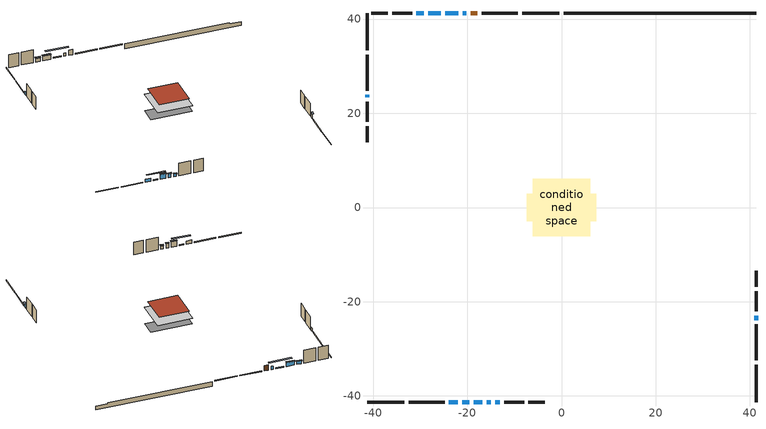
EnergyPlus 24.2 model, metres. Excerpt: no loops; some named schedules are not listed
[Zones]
conditioned space
 floor outside (Floor1 construction): -2.36,-2.36 -2.36,2.36 2.36,2.36 2.36,-2.36 z0.46
 floor adiabatic (AdiabaticFloorConstruction): -6.11,-6.11 -6.11,6.11 6.11,6.11 6.11,-6.11 z2.9
 floor foundation (Slab1 construction): -7.33,-2.88 -7.33,2.88 7.33,2.88 7.33,-2.88 z-1.31
 wall outside (RimJoist1 construction): -0.48,41.29 -8.37,41.29 / -41.29,-41.29 -33.4,-41.29 / -41.29,41.29 -41.29,33.4 / 41.29,-41.29 41.29,-33.4 z0.46:0.76
 wall outside (RimJoist2 construction): -9.3,41.29 -16.95,41.29 / -32.48,-41.29 -24.82,-41.29 / -41.29,32.48 -41.29,24.82 / 41.29,-32.48 41.29,-24.82 z0.46:0.76
 wall outside (AdiabaticWallConstruction 1): -17.88,41.29 -19.3,41.29 z0.46:2.49
 wall outside (AdiabaticWallConstruction): -20.22,41.29 -20.99,41.29 / -23.89,-41.29 -22.03,-41.29 / -41.29,23.89 -41.29,23.38 / -14.04,-41.29 -13.13,-41.29 z0.46:1.68; -21.92,41.29 -24.66,41.29 / -21.1,-41.29 -19.57,-41.29 z0.46:0.87; 41.29,-23.89 41.29,-22.97 / -25.59,41.29 -28.33,41.29 / -15.89,-41.29 -14.97,-41.29 z0.46:2.14; -18.64,-41.29 -16.81,-41.29 z0.46:2.49; -29.26,41.29 -30.79,41.29 z0.46:1.78
 wall outside (Wall1 construction): -31.71,41.29 -35.96,41.29 / -12.2,-41.29 -7.95,-41.29 / -41.29,22.45 -41.29,18.2 / 41.29,-22.05 41.29,-17.8 z0.46:5.34
 wall outside (Wall2 construction): -36.89,41.29 -40.36,41.29 / -7.02,-41.29 -3.55,-41.29 / -41.29,17.27 -41.29,13.8 / 41.29,-16.87 41.29,-13.4 z0.46:5.34
 wall foundation (FoundationWall1 construction): 0.45,41.29,-1.31 0.45,41.29,0.46 37.21,41.29,0.46 37.21,41.29,0.04 41.29,41.29,0.04 41.29,41.29,-1.31
 window (WindowConstruction 8): -20.23,41.29 -20.99,41.29 z0.46:1.68
 window (WindowConstruction 6): -23.89,-41.29 -22.03,-41.29 z0.46:1.68
 window (WindowConstruction 7): -41.29,23.89 -41.29,23.38 z0.46:1.68
 window (WindowConstruction 9): -21.92,41.29 -24.66,41.29 z0.46:0.87
 window (WindowConstruction 10): -21.1,-41.29 -19.57,-41.29 z0.46:0.87
 window (WindowConstruction): 41.29,-23.89 41.29,-22.98 z0.46:2.14
 window (WindowConstruction 1): -25.59,41.29 -28.33,41.29 z0.46:2.14
 window (WindowConstruction 2): -18.64,-41.29 -16.81,-41.29 z0.46:2.49
 window (WindowConstruction 3): -15.89,-41.29 -14.97,-41.29 z0.46:2.14
 window (WindowConstruction 4): -14.04,-41.29 -13.13,-41.29 z0.46:1.68
 window (WindowConstruction 5): -29.26,41.29 -30.78,41.29 z0.46:1.78
 door (Door): -17.88,41.29 -19.3,41.29 z0.46:2.49
 ceiling adiabatic (AdiabaticFloorConstruction): 6.11,-6.11 6.11,6.11 -6.11,6.11 -6.11,-6.11 z2.9
 roof outside (Roof1 construction): -5.28,5.28 -5.28,-5.28 5.28,-5.28 5.28,5.28 z5.34
shading: -27.4,41.29 -19.18,41.29 -19.18,41.9 -27.4,41.9 z3.61; -16.98,-41.29 -23.69,-41.29 -23.69,-41.9 -16.98,-41.9 z3.46; 41.29,-22.83 41.29,-24.04 41.9,-24.04 41.9,-22.83 z2.29; -28.48,41.29 -25.44,41.29 -25.44,41.9 -28.48,41.9 z2.29; -16.66,-41.29 -18.79,-41.29 -18.79,-41.9 -16.66,-41.9 z2.64; -14.82,-41.29 -16.03,-41.29 -16.03,-41.9 -14.82,-41.9 z2.29; -12.98,-41.29 -14.19,-41.29 -14.19,-41.9 -12.98,-41.9 z1.83; -30.93,41.29 -29.11,41.29 -29.11,41.9 -30.93,41.9 z1.93
[Building]
Building 1: Terrain=Suburbs
[Site:Location]
Toronto City Centre_ON: Latitude {deg}=43.63; Longitude {deg}=-79.39; Time Zone {hr}=-5; Elevation {m}=77; Keep Site Location Information=Yes
[Site:GroundTemperature:Shallow]
5.01852, 3.26908, 3.12898, 3.95918, 7.29196, 10.6092, 13.4851, 15.3069, 15.4617, 13.9799, 11.1774, 7.9619
[Site:WaterMainsTemperature]
Calculation Method=Schedule; Temperature Schedule=mains temperature schedule
[Material] Roughness=Rough; Thermal Absorptance=0.9
Name | Thickness {m} | Conductivity {W/m-K} | Density {kg/m3} | Specific Heat {J/kg-K} | Solar Absorptance | Visible Absorptance
asphalt or fiberglass shingles | 0.00635 | 0.162714 | 1121.4 | 1465.45 | 0.4 | 0.4
concrete 4.0 in. | 0.1016 | 1.803125 | 2242.8 | 837.4 | 0.7 | 0.7
concrete 8.0 in. | 0.2032 | 1.803125 | 2242.8 | 837.4 | 0.7 | 0.7
door material | 0.04445 | 0.053851 | 512.64 | 1214.23 | 0.7 | 0.7
exterior vertical ins | 0.029547 | 0.029427 | 32.04 | 1214.23 | 0.7 | 0.7
floor covering | 0.0127 | 0.0433444 | 54.468 | 1339.84 | 0.6 | 0.6
floor rigid ins; roof rigid ins | 0.051816 | 0.029427 | 32.04 | 1214.23 | 0.7 | 0.7
floor rigid ins 1; wall rigid ins | 0.512978 | 0.029427 | 32.04 | 1214.23 | 0.7 | 0.7
floor stud and cavity | 0.1397 | 0.578275 | 92.3553 | 1139.71 | 0.7 | 0.7
floor stud and cavity 1 | 0.1397 | 1.75129 | 37.0049 | 1207.88 | 0.7 | 0.7
furniture material conditioned space 1 | 0.1524 | 0.115458 | 640.8 | 1214.23 | 0.6 | 0.6
gypsum board | 0.0127 | 0.160291 | 801 | 837.4 | 0.6 | 0.6
gypsum board 1 | 0.0127 | 0.160291 | 801 | 837.4 | 0.7 | 0.7
osb sheathing 0.5 in. | 0.0127 | 0.115458 | 512.64 | 1214.23 | 0.7 | 0.7
osb sheathing 0.75 in. | 0.01905 | 0.115458 | 512.64 | 1214.23 | 0.7 | 0.7
osb sheathing 2.0 in. | 0.0508 | 0.115458 | 512.64 | 1214.23 | 0.7 | 0.7
rim joist stud and cavity | 0.0508 | 0.0451784 | 125.044 | 1163.47 | 0.6 | 0.6
rim joist stud and cavity 1 | 0.0508 | 0.0377331 | 125.044 | 1163.47 | 0.6 | 0.6
roof stud and cavity | 0.2032 | 0.237969 | 78.34581 | 1123.46 | 0.7 | 0.7
wall stud and cavity | 0.1397 | 0.0983129 | 139.0536 | 1170.24 | 0.7 | 0.7
wall stud and cavity 1 | 0.1397 | 0.116675 | 139.0536 | 1170.24 | 0.7 | 0.7
wall stud and cavity 2 | 0.0889 | 0.380278 | 52.3479 | 1209.89 | 0.7 | 0.7
wall stud and cavity 3 | 0.0889 | 0.391764 | 83.0341 | 1211.67 | 0.7 | 0.7
wood siding | 0.0254 | 0.102417 | 544.68 | 1172.36 | 0.4 | 0.4
wood siding 1; wood siding 2; wood siding 3 | 0.0254 | 0.102417 | 544.68 | 1172.36 | 0.7 | 0.7
[WindowMaterial:SimpleGlazingSystem]
Name | U-Factor {W/m2-K} | Solar Heat Gain Coefficient
WindowMaterial | 2.34047 | 0.53
WindowMaterial 1 | 2.87818 | 0.7
WindowMaterial 10 | 4.474264 | 0.47
WindowMaterial 2 | 2.29789 | 0.56
WindowMaterial 3 | 2.92474 | 0.66
WindowMaterial 4 | 2.41145 | 0.51
WindowMaterial 5 | 2.42848 | 0.5
WindowMaterial 6 | 2.41769 | 0.51
WindowMaterial 7 | 2.566456 | 0.44
WindowMaterial 8 | 4.91374 | 0.61
WindowMaterial 9 | 3.00537 | 0.6
[Construction]
AdiabaticFloorConstruction: floor stud and cavity 1, floor rigid ins 1, osb sheathing 0.75 in., floor covering
AdiabaticWallConstruction: wood siding 2, wall rigid ins, wall stud and cavity 2, gypsum board
AdiabaticWallConstruction 1: wood siding 3, wall rigid ins, wall stud and cavity 2, gypsum board
Door: door material
Floor1 construction: floor stud and cavity, floor rigid ins, osb sheathing 0.75 in., floor covering
FoundationWall1 construction: concrete 8.0 in., gypsum board 1
furniture construction conditioned space 1: furniture material conditioned space 1
PartitionWallConstruction: gypsum board, wall stud and cavity 3, gypsum board
RimJoist1 construction: wood siding 1, osb sheathing 2.0 in., rim joist stud and cavity
RimJoist2 construction: wood siding 1, osb sheathing 2.0 in., rim joist stud and cavity 1
Roof1 construction: asphalt or fiberglass shingles, roof rigid ins, osb sheathing 0.75 in., roof stud and cavity, gypsum board
Slab1 construction: concrete 4.0 in.
Wall1 construction: wood siding, osb sheathing 0.5 in., wall stud and cavity, gypsum board
Wall2 construction: wood siding, osb sheathing 0.5 in., wall stud and cavity 1, gypsum board
WindowConstruction: WindowMaterial
WindowConstruction 1: WindowMaterial 1
WindowConstruction 10: WindowMaterial 10
WindowConstruction 2: WindowMaterial 2
WindowConstruction 3: WindowMaterial 3
WindowConstruction 4: WindowMaterial 4
WindowConstruction 5: WindowMaterial 5
WindowConstruction 6: WindowMaterial 6
WindowConstruction 7: WindowMaterial 7
WindowConstruction 8: WindowMaterial 8
WindowConstruction 9: WindowMaterial 9
[Zone]
conditioned space: Multiplier=1; Volume {m3}=529; Part of Total Floor Area=Yes
[Space]
conditioned space 1: Zone=conditioned space; Volume {m3}=529
[SurfaceProperty:ExposedFoundationPerimeter]
Slab1: Exposed Perimeter Calculation Method=TotalExposedPerimeter; Total Exposed Perimeter {m}=40.844
[InternalMass] Zone or ZoneList=conditioned space; Space or SpaceList=conditioned space 1
Name | Construction | Surface Area {m2}
furniture mass conditioned space 1 | furniture construction conditioned space 1 | 102.376
partition wall mass | PartitionWallConstruction | 255.941
[Lights]
interior lighting: Zone or ZoneList or Space or SpaceList=conditioned space 1; Schedule=interior lighting schedule; Design Level Calculation Method=LightingLevel; Lighting Level {W}=343.2; Return Air Fraction=0; Fraction Radiant=0.6; Fraction Visible=0.2; Fraction Replaceable=1
[People]
occupants: Zone or ZoneList or Space or SpaceList=conditioned space 1; Number of People Schedule=occupants schedule; Number of People Calculation Method=People; Number of People=3; Fraction Radiant=0.314171; Sensible Heat Fraction=0.56303; Activity Level Schedule=occupants activity schedule; Carbon Dioxide Generation Rate {m3/s-W}=0; Enable ASHRAE 55 Comfort Warnings=No; Mean Radiant Temperature Calculation Type=EnclosureAveraged
[ElectricEquipment] Zone or ZoneList or Space or SpaceList=conditioned space 1; Design Level Calculation Method=EquipmentLevel
Name | Schedule | Design Level {W} | Fraction Latent | Fraction Radiant | Fraction Lost
clothes dryer | clothes dryer schedule | 140.772 | 0.015 | 0.081 | 0.85
clothes washer | clothes washer schedule | 32.1985 | 0.03 | 0.162 | 0.7
cooking range | cooking range schedule | 215.147 | 0.08 | 0.432 | 0.2
dishwasher | dishwasher schedule | 66.8632 | 0.3 | 0.18 | 0.4
fridge | fridge schedule | 72.9452 | 0 | 0.6 | 0
mech vent bath fan 0 | mech vent bath fan 0 schedule | 50.2 | 0 | 0 | 1
mech vent house fan | mech vent house fan schedule | 0 | 0 | 0 | 1
mech vent house fan cfis | mech vent house fan cfis schedule | 0 | 0 | 0 | 0
misc plug loads | misc plug loads schedule | 494.7 | 0.045 | 0.513 | 0.1
whole house fan | Always On Discrete | 0 | 0 | 0 | 1
[OtherEquipment] Zone or ZoneList or Space or SpaceList=conditioned space 1; Design Level Calculation Method=EquipmentLevel
Name | Fuel Type | Schedule | Design Level {W} | Fraction Latent | Fraction Radiant | Fraction Lost
clothes dryer 1 | Electricity | clothes dryer schedule | 0 | 0.015 | 0.081 | 0.85
cooking range 1 | Electricity | cooking range schedule | 0 | 0.08 | 0.432 | 0.2
general water use latent | None | general water use schedule | 62.594 | 1 | 0 | 0
general water use sensible | None | general water use schedule | -61.6891 | 0 | 0.6 | 0
mech vent house fan latent load | None | Always On Discrete | 0 | 1 | 0 | 0
mech vent house fan sensible load | None | Always On Discrete | 0 | 0 | 0 | 0
water heater energy adjustment1 | NaturalGas | Always On Discrete | 0.01 | 0 | 0 | 1
[ZoneInfiltration:DesignFlowRate] Zone or ZoneList or Space or SpaceList=conditioned space 1; Schedule=Always On Discrete; Design Flow Rate Calculation Method=Flow/Zone; Design Flow Rate {m3/s}=0
infil flow; natural vent flow; whole house fan flow
[AvailabilityManager:Scheduled]
central ac and furnace airloop Availability Manager: Schedule=Always On Discrete
[Foundation:Kiva]
Foundation Kiva 1: Initial Indoor Air Temperature {C}=18; Wall Height Above Grade {m}=0.460004; Wall Depth Below Slab {m}=0.2032; Custom Block Material Name 1=exterior vertical ins; Custom Block Depth 1 {m}=1.77; Custom Block X Position 1 {m}=0.2159; Custom Block Z Position 1 {m}=0
[Foundation:Kiva:Settings]
Soil Conductivity {W/m-K}=0.849921; Soil Density {kg/m3}=1842.3; Soil Specific Heat {J/kg-K}=418.7; Ground Solar Absorptivity=0.9; Ground Thermal Absorptivity=0.9; Ground Surface Roughness {m}=0.03; Far-Field Width {m}=40; Deep-Ground Boundary Condition=ZeroFlux; Deep-Ground Depth {m}=40; Minimum Cell Dimension {m}=0.2; Maximum Cell Growth Coefficient=3; Simulation Timestep=Timestep
[Exterior:Lights]
exterior lighting: Schedule=exterior lighting schedule; Design Level {W}=75.6
[EnergyManagementSystem:GlobalVariable]
central_ac_and_furnace_airloop_Fan_RTF
infil_program_Qfan
infil_program_Qinf
natural_vent_program_Qnv
natural_vent_program_Qwhf
[EnergyManagementSystem:Sensor]
Name | Output:Variable or Output:Meter Index Key | Output:Variable or Output:Meter
airflow_gain | infil flow | Infiltration Sensible Heat Gain Energy
airflow_gain_1 | natural vent flow | Infiltration Sensible Heat Gain Energy
airflow_gain_2 | whole house fan flow | Infiltration Sensible Heat Gain Energy
airflow_loss | infil flow | Infiltration Sensible Heat Loss Energy
airflow_loss_1 | natural vent flow | Infiltration Sensible Heat Loss Energy
airflow_loss_2 | whole house fan flow | Infiltration Sensible Heat Loss Energy
clg_load_cond |  | Cooling:EnergyTransfer:Zone:CONDITIONED SPACE
clg_sp_s; clg_sp_s_1 | cooling setpoint | Schedule Value
clothes_dryer_exhaust_0_sch_s | clothes dryer exhaust 0 schedule | Schedule Value
cool_season | cooling season schedule | Schedule Value
htg_load_cond |  | Heating:EnergyTransfer:Zone:CONDITIONED SPACE
htg_sp_s; htg_sp_s_1 | heating setpoint | Schedule Value
ig_ee_conv | clothes dryer | Electric Equipment Convective Heating Energy
ig_ee_conv_2 | cooking range | Electric Equipment Convective Heating Energy
ig_ee_conv_4 | fridge | Electric Equipment Convective Heating Energy
ig_ee_conv_5 | misc plug loads | Electric Equipment Convective Heating Energy
ig_ee_conv_6 | whole house fan | Electric Equipment Convective Heating Energy
ig_ee_rad | clothes dryer | Electric Equipment Radiant Heating Energy
ig_ee_rad_2 | cooking range | Electric Equipment Radiant Heating Energy
ig_ee_rad_4 | fridge | Electric Equipment Radiant Heating Energy
ig_ee_rad_5 | misc plug loads | Electric Equipment Radiant Heating Energy
ig_ee_rad_6 | whole house fan | Electric Equipment Radiant Heating Energy
ig_lgt_conv | interior lighting | Lights Convective Heating Energy
ig_lgt_rad | interior lighting | Lights Radiant Heating Energy
ig_lgt_vis | interior lighting | Lights Visible Radiation Heating Energy
ig_oe_conv | clothes dryer 1 | Other Equipment Convective Heating Energy
ig_oe_conv_1 | cooking range 1 | Other Equipment Convective Heating Energy
ig_oe_conv_2 | general water use latent | Other Equipment Convective Heating Energy
ig_oe_conv_3 | general water use sensible | Other Equipment Convective Heating Energy
ig_oe_conv_4 | water heater energy adjustment1 | Other Equipment Convective Heating Energy
ig_oe_rad | clothes dryer 1 | Other Equipment Radiant Heating Energy
ig_oe_rad_1 | cooking range 1 | Other Equipment Radiant Heating Energy
ig_oe_rad_2 | general water use latent | Other Equipment Radiant Heating Energy
ig_oe_rad_3 | general water use sensible | Other Equipment Radiant Heating Energy
ig_oe_rad_4 | water heater energy adjustment1 | Other Equipment Radiant Heating Energy
ig_ppl_conv | occupants | People Convective Heating Energy
ig_ppl_rad | occupants | People Radiant Heating Energy
im_conv | furniture mass conditioned space 1 | Surface Inside Face Convection Heat Gain Energy
im_conv_1 | partition wall mass | Surface Inside Face Convection Heat Gain Energy
im_ig | furniture mass conditioned space 1 | Surface Inside Face Internal Gains Radiation Heat Gain Energy
im_ig_1 | partition wall mass | Surface Inside Face Internal Gains Radiation Heat Gain Energy
im_lgt | furniture mass conditioned space 1 | Surface Inside Face Lights Radiation Heat Gain Energy
im_lgt_1 | partition wall mass | Surface Inside Face Lights Radiation Heat Gain Energy
im_sol | furniture mass conditioned space 1 | Surface Inside Face Solar Radiation Heat Gain Energy
im_sol_1 | partition wall mass | Surface Inside Face Solar Radiation Heat Gain Energy
im_surf | furniture mass conditioned space 1 | Surface Inside Face Net Surface Thermal Radiation Heat Gain Energy
im_surf_1 | partition wall mass | Surface Inside Face Net Surface Thermal Radiation Heat Gain Energy
mech_vent_bath_fan_0_sch_s | mech vent bath fan 0 schedule | Schedule Value
mv_conv | mech vent bath fan 0 | Electric Equipment Convective Heating Energy
mv_conv_1 | mech vent house fan | Electric Equipment Convective Heating Energy
mv_conv_2 | mech vent house fan cfis | Electric Equipment Convective Heating Energy
mv_conv_3 | mech vent house fan latent load | Other Equipment Convective Heating Energy
mv_conv_4 | mech vent house fan sensible load | Other Equipment Convective Heating Energy
mv_rad | mech vent bath fan 0 | Electric Equipment Radiant Heating Energy
mv_rad_1 | mech vent house fan | Electric Equipment Radiant Heating Energy
mv_rad_2 | mech vent house fan cfis | Electric Equipment Radiant Heating Energy
mv_rad_3 | mech vent house fan latent load | Other Equipment Radiant Heating Energy
mv_rad_4 | mech vent house fan sensible load | Other Equipment Radiant Heating Energy
natural_vent_s | natural vent schedule | Schedule Value
out_pb_s |  | Site Outdoor Air Barometric Pressure
out_wt_s |  | Site Outdoor Air Humidity Ratio
site_vw_s |  | Site Wind Speed
ss_back_out | Window1 | Surface Window Shortwave from Zone Back Out Window Heat Transfer Rate
ss_back_out_1 | Window10 | Surface Window Shortwave from Zone Back Out Window Heat Transfer Rate
ss_back_out_10 | Window8 | Surface Window Shortwave from Zone Back Out Window Heat Transfer Rate
ss_back_out_2 | Window12 | Surface Window Shortwave from Zone Back Out Window Heat Transfer Rate
ss_back_out_3 | Window13 | Surface Window Shortwave from Zone Back Out Window Heat Transfer Rate
ss_back_out_4 | Window14 | Surface Window Shortwave from Zone Back Out Window Heat Transfer Rate
ss_back_out_5 | Window3 | Surface Window Shortwave from Zone Back Out Window Heat Transfer Rate
ss_back_out_6 | Window4 | Surface Window Shortwave from Zone Back Out Window Heat Transfer Rate
ss_back_out_7 | Window5 | Surface Window Shortwave from Zone Back Out Window Heat Transfer Rate
ss_back_out_8 | Window6 | Surface Window Shortwave from Zone Back Out Window Heat Transfer Rate
ss_back_out_9 | Window7 | Surface Window Shortwave from Zone Back Out Window Heat Transfer Rate
ss_conv | Door1 | Surface Inside Face Convection Heat Gain Energy
ss_conv_1 | Window1 | Surface Inside Face Convection Heat Gain Energy
ss_conv_10 | Window7 | Surface Inside Face Convection Heat Gain Energy
ss_conv_11 | Window8 | Surface Inside Face Convection Heat Gain Energy
ss_conv_2 | Window10 | Surface Inside Face Convection Heat Gain Energy
ss_conv_3 | Window12 | Surface Inside Face Convection Heat Gain Energy
ss_conv_4 | Window13 | Surface Inside Face Convection Heat Gain Energy
ss_conv_5 | Window14 | Surface Inside Face Convection Heat Gain Energy
ss_conv_6 | Window3 | Surface Inside Face Convection Heat Gain Energy
ss_conv_7 | Window4 | Surface Inside Face Convection Heat Gain Energy
ss_conv_8 | Window5 | Surface Inside Face Convection Heat Gain Energy
ss_conv_9 | Window6 | Surface Inside Face Convection Heat Gain Energy
ss_ig | Door1 | Surface Inside Face Internal Gains Radiation Heat Gain Energy
ss_ig_1 | Window1 | Surface Inside Face Internal Gains Radiation Heat Gain Energy
ss_ig_10 | Window7 | Surface Inside Face Internal Gains Radiation Heat Gain Energy
ss_ig_11 | Window8 | Surface Inside Face Internal Gains Radiation Heat Gain Energy
ss_ig_2 | Window10 | Surface Inside Face Internal Gains Radiation Heat Gain Energy
ss_ig_3 | Window12 | Surface Inside Face Internal Gains Radiation Heat Gain Energy
ss_ig_4 | Window13 | Surface Inside Face Internal Gains Radiation Heat Gain Energy
ss_ig_5 | Window14 | Surface Inside Face Internal Gains Radiation Heat Gain Energy
ss_ig_6 | Window3 | Surface Inside Face Internal Gains Radiation Heat Gain Energy
ss_ig_7 | Window4 | Surface Inside Face Internal Gains Radiation Heat Gain Energy
ss_ig_8 | Window5 | Surface Inside Face Internal Gains Radiation Heat Gain Energy
ss_ig_9 | Window6 | Surface Inside Face Internal Gains Radiation Heat Gain Energy
ss_lgt | Door1 | Surface Inside Face Lights Radiation Heat Gain Energy
ss_sol | Door1 | Surface Inside Face Solar Radiation Heat Gain Energy
ss_surf | Door1 | Surface Inside Face Net Surface Thermal Radiation Heat Gain Energy
ss_surf_1 | Window1 | Surface Inside Face Net Surface Thermal Radiation Heat Gain Energy
ss_surf_10 | Window7 | Surface Inside Face Net Surface Thermal Radiation Heat Gain Energy
ss_surf_11 | Window8 | Surface Inside Face Net Surface Thermal Radiation Heat Gain Energy
ss_surf_2 | Window10 | Surface Inside Face Net Surface Thermal Radiation Heat Gain Energy
ss_surf_3 | Window12 | Surface Inside Face Net Surface Thermal Radiation Heat Gain Energy
ss_surf_4 | Window13 | Surface Inside Face Net Surface Thermal Radiation Heat Gain Energy
ss_surf_5 | Window14 | Surface Inside Face Net Surface Thermal Radiation Heat Gain Energy
ss_surf_6 | Window3 | Surface Inside Face Net Surface Thermal Radiation Heat Gain Energy
ss_surf_7 | Window4 | Surface Inside Face Net Surface Thermal Radiation Heat Gain Energy
ss_surf_8 | Window5 | Surface Inside Face Net Surface Thermal Radiation Heat Gain Energy
ss_surf_9 | Window6 | Surface Inside Face Net Surface Thermal Radiation Heat Gain Energy
ss_trans_in | Window1 | Surface Window Transmitted Solar Radiation Rate
ss_trans_in_1 | Window10 | Surface Window Transmitted Solar Radiation Rate
ss_trans_in_10 | Window8 | Surface Window Transmitted Solar Radiation Rate
ss_trans_in_2 | Window12 | Surface Window Transmitted Solar Radiation Rate
ss_trans_in_3 | Window13 | Surface Window Transmitted Solar Radiation Rate
ss_trans_in_4 | Window14 | Surface Window Transmitted Solar Radiation Rate
ss_trans_in_5 | Window3 | Surface Window Transmitted Solar Radiation Rate
ss_trans_in_6 | Window4 | Surface Window Transmitted Solar Radiation Rate
ss_trans_in_7 | Window5 | Surface Window Transmitted Solar Radiation Rate
ss_trans_in_8 | Window6 | Surface Window Transmitted Solar Radiation Rate
ss_trans_in_9 | Window7 | Surface Window Transmitted Solar Radiation Rate
ss_trans_out | Window1 | Surface Inside Face Initial Transmitted Diffuse Transmitted Out Window Solar Radiation Rate
ss_trans_out_1 | Window10 | Surface Inside Face Initial Transmitted Diffuse Transmitted Out Window Solar Radiation Rate
ss_trans_out_10 | Window8 | Surface Inside Face Initial Transmitted Diffuse Transmitted Out Window Solar Radiation Rate
ss_trans_out_2 | Window12 | Surface Inside Face Initial Transmitted Diffuse Transmitted Out Window Solar Radiation Rate
ss_trans_out_3 | Window13 | Surface Inside Face Initial Transmitted Diffuse Transmitted Out Window Solar Radiation Rate
ss_trans_out_4 | Window14 | Surface Inside Face Initial Transmitted Diffuse Transmitted Out Window Solar Radiation Rate
ss_trans_out_5 | Window3 | Surface Inside Face Initial Transmitted Diffuse Transmitted Out Window Solar Radiation Rate
ss_trans_out_6 | Window4 | Surface Inside Face Initial Transmitted Diffuse Transmitted Out Window Solar Radiation Rate
ss_trans_out_7 | Window5 | Surface Inside Face Initial Transmitted Diffuse Transmitted Out Window Solar Radiation Rate
ss_trans_out_8 | Window6 | Surface Inside Face Initial Transmitted Diffuse Transmitted Out Window Solar Radiation Rate
ss_trans_out_9 | Window7 | Surface Inside Face Initial Transmitted Diffuse Transmitted Out Window Solar Radiation Rate
s_conv | Floor1 | Surface Inside Face Convection Heat Gain Energy
s_conv_1 | FoundationWall1 | Surface Inside Face Convection Heat Gain Energy
s_conv_10 | RimJoist2:270 | Surface Inside Face Convection Heat Gain Energy
s_conv_11 | RimJoist2:90 | Surface Inside Face Convection Heat Gain Energy
s_conv_12 | Roof1 | Surface Inside Face Convection Heat Gain Energy
s_conv_13 | Slab1 | Surface Inside Face Convection Heat Gain Energy
s_conv_14 | Wall1:0 | Surface Inside Face Convection Heat Gain Energy
s_conv_15 | Wall1:180 | Surface Inside Face Convection Heat Gain Energy
s_conv_16 | Wall1:270 | Surface Inside Face Convection Heat Gain Energy
s_conv_17 | Wall1:90 | Surface Inside Face Convection Heat Gain Energy
s_conv_18 | Wall2:0 | Surface Inside Face Convection Heat Gain Energy
s_conv_19 | Wall2:180 | Surface Inside Face Convection Heat Gain Energy
s_conv_2 | inferred conditioned ceiling | Surface Inside Face Convection Heat Gain Energy
s_conv_20 | Wall2:270 | Surface Inside Face Convection Heat Gain Energy
s_conv_21 | Wall2:90 | Surface Inside Face Convection Heat Gain Energy
s_conv_3 | inferred conditioned floor | Surface Inside Face Convection Heat Gain Energy
s_conv_4 | RimJoist1:0 | Surface Inside Face Convection Heat Gain Energy
s_conv_5 | RimJoist1:180 | Surface Inside Face Convection Heat Gain Energy
s_conv_6 | RimJoist1:270 | Surface Inside Face Convection Heat Gain Energy
s_conv_7 | RimJoist1:90 | Surface Inside Face Convection Heat Gain Energy
s_conv_8 | RimJoist2:0 | Surface Inside Face Convection Heat Gain Energy
s_conv_9 | RimJoist2:180 | Surface Inside Face Convection Heat Gain Energy
s_ig | Floor1 | Surface Inside Face Internal Gains Radiation Heat Gain Energy
s_ig_1 | FoundationWall1 | Surface Inside Face Internal Gains Radiation Heat Gain Energy
s_ig_10 | RimJoist2:270 | Surface Inside Face Internal Gains Radiation Heat Gain Energy
s_ig_11 | RimJoist2:90 | Surface Inside Face Internal Gains Radiation Heat Gain Energy
s_ig_12 | Roof1 | Surface Inside Face Internal Gains Radiation Heat Gain Energy
s_ig_13 | Slab1 | Surface Inside Face Internal Gains Radiation Heat Gain Energy
s_ig_14 | Wall1:0 | Surface Inside Face Internal Gains Radiation Heat Gain Energy
s_ig_15 | Wall1:180 | Surface Inside Face Internal Gains Radiation Heat Gain Energy
s_ig_16 | Wall1:270 | Surface Inside Face Internal Gains Radiation Heat Gain Energy
s_ig_17 | Wall1:90 | Surface Inside Face Internal Gains Radiation Heat Gain Energy
s_ig_18 | Wall2:0 | Surface Inside Face Internal Gains Radiation Heat Gain Energy
s_ig_19 | Wall2:180 | Surface Inside Face Internal Gains Radiation Heat Gain Energy
s_ig_2 | inferred conditioned ceiling | Surface Inside Face Internal Gains Radiation Heat Gain Energy
s_ig_20 | Wall2:270 | Surface Inside Face Internal Gains Radiation Heat Gain Energy
s_ig_21 | Wall2:90 | Surface Inside Face Internal Gains Radiation Heat Gain Energy
s_ig_3 | inferred conditioned floor | Surface Inside Face Internal Gains Radiation Heat Gain Energy
